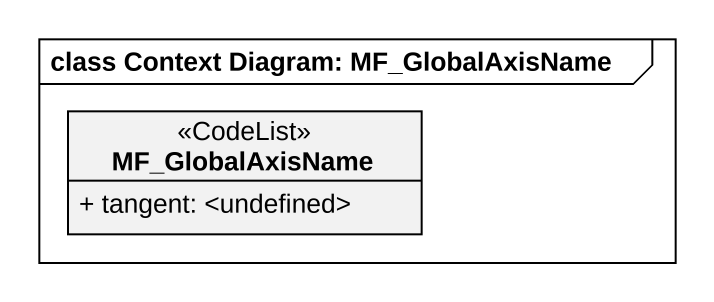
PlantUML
@startuml
mainframe class Context Diagram: MF_GlobalAxisName
hide circle
hide empty members
skinparam classAttributeIconSize 0
class MF_GlobalAxisName <<CodeList>> {
  + tangent: <undefined>
}
@enduml
